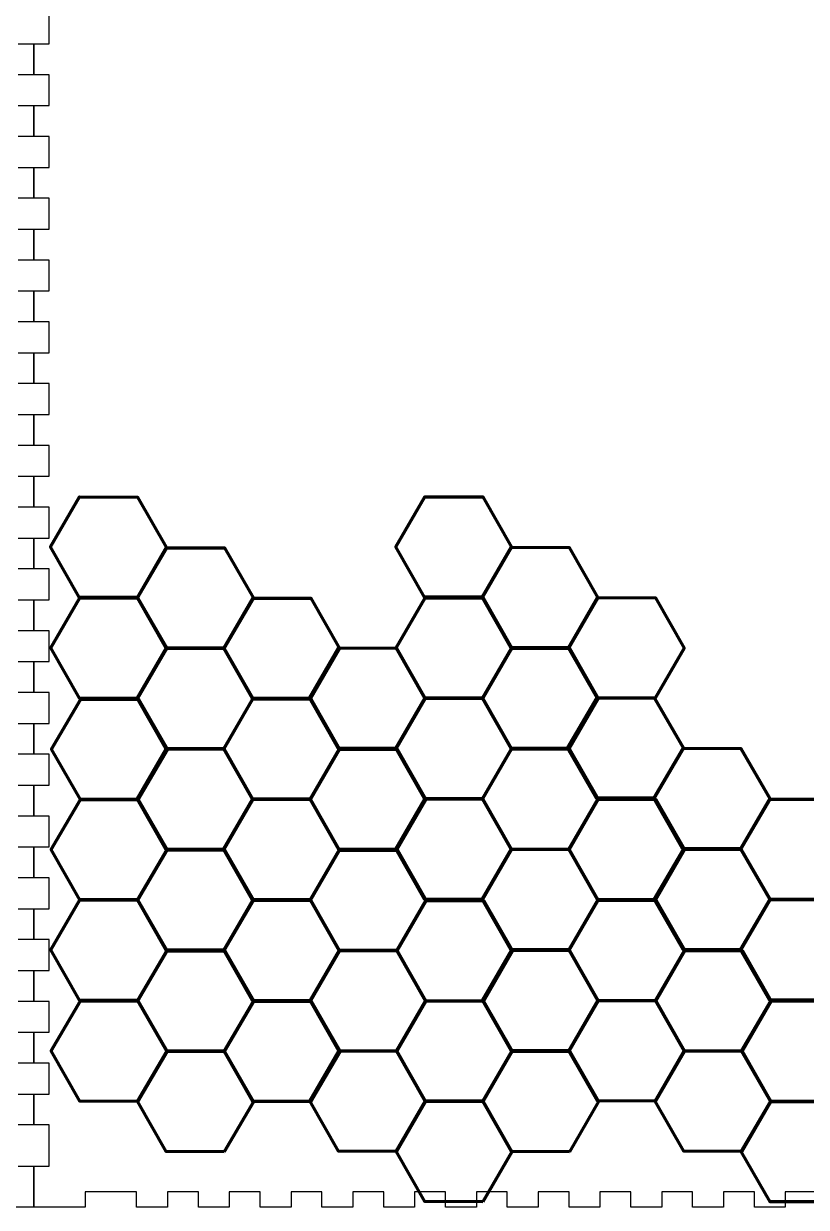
# Model space of a CAD drawing. Header units: inches. Extents: x -215 to 815, y -290 to 530.
# Drawn here: x 93.1 to 245.1, y 120.1 to 350 of the extents above; entities that cross this region are included whole.
import ezdxf

# ---------------------------------------------------------------- set-up
doc = ezdxf.new("R2010")
doc.units = ezdxf.units.IN
doc.header["$MEASUREMENT"] = 0
doc.layers.add('Calque 1', color=7, linetype='Continuous')

# ---------------------------------------------------------------- blocks, each defined once
blk = doc.blocks.new('block 2')
at = {"layer": 'Calque 1', "color": 7, "lineweight": 30, "true_color": 0xffffff}
for points in [[(92.04, 346.12), (95.04, 346.12), (95.04, 340.12), (92.04, 340.12)], [(92.04, 334.12), (95.04, 334.12), (95.04, 328.12), (92.04, 328.12)], [(92.04, 322.12), (95.04, 322.12), (95.04, 316.12), (92.04, 316.12)], [(92.04, 310.12), (95.04, 310.12), (95.04, 304.12), (92.04, 304.12)], [(92.04, 298.12), (95.04, 298.12), (95.04, 292.12), (92.04, 292.12)], [(92.04, 286.12), (95.04, 286.12), (95.04, 280.12), (92.04, 280.12)], [(92.04, 274.12), (95.04, 274.12), (95.04, 268.12), (92.04, 268.12)], [(92.04, 262.12), (95.04, 262.12), (95.04, 256.12), (92.04, 256.12)], [(92.04, 250.12), (95.04, 250.12), (95.04, 244.12), (92.04, 244.12)], [(92.04, 238.12), (95.04, 238.12), (95.04, 232.12), (92.04, 232.12)], [(92.04, 226.12), (95.04, 226.12), (95.04, 220.12), (92.04, 220.12)], [(92.04, 214.12), (95.04, 214.12), (95.04, 208.12), (92.04, 208.12)], [(92.04, 202.12), (95.04, 202.12), (95.04, 196.12), (92.04, 196.12)], [(92.04, 190.12), (95.04, 190.12), (95.04, 184.12), (92.04, 184.12)], [(92.04, 178.12), (95.04, 178.12), (95.04, 172.12), (92.04, 172.12)], [(92.04, 166.12), (95.04, 166.12), (95.04, 160.12), (92.04, 160.12)], [(92.04, 154.12), (95.04, 154.12), (95.04, 148.12), (92.04, 148.12)], [(92.04, 142.12), (95.04, 142.12), (95.04, 136.12), (92.04, 136.12)], [(92.04, 128.12), (95.04, 128.12), (95.04, 120.12), (85.04, 120.12)]]:
    blk.add_lwpolyline(points, dxfattribs=at)
blk = doc.blocks.new('block 3')
at = {"layer": 'Calque 1', "color": 7, "lineweight": 30, "true_color": 0xffffff}
blk.add_lwpolyline([(247.04, 123.12), (241.04, 123.12), (241.04, 120.12), (235.04, 120.12), (235.04, 123.12), (229.04, 123.12), (229.04, 120.12), (223.04, 120.12), (223.04, 123.12), (217.04, 123.12), (217.04, 120.12), (211.04, 120.12), (211.04, 123.12), (205.04, 123.12), (205.04, 120.12), (199.04, 120.12), (199.04, 123.12), (193.04, 123.12), (193.04, 120.12), (187.04, 120.12), (187.04, 123.12), (181.04, 123.12), (181.04, 120.12), (175.04, 120.12), (175.04, 123.12), (169.04, 123.12), (169.04, 120.12), (163.04, 120.12), (163.04, 123.12), (157.04, 123.12), (157.04, 120.12), (151.04, 120.12), (151.04, 123.12), (145.04, 123.12), (145.04, 120.12), (139.04, 120.12), (139.04, 123.12), (133.04, 123.12), (133.04, 120.12), (127.04, 120.12), (127.04, 123.12), (121.04, 123.12), (121.04, 120.12), (115.04, 120.12), (115.04, 123.12), (105.04, 123.12), (105.04, 120.12), (95.04, 120.12), (95.04, 128.12), (98.04, 128.12), (98.04, 136.12), (95.04, 136.12), (95.04, 142.12), (98.04, 142.12), (98.04, 148.12), (95.04, 148.12), (95.04, 154.12), (98.04, 154.12), (98.04, 160.12), (95.04, 160.12), (95.04, 166.12), (98.04, 166.12), (98.04, 172.12), (95.04, 172.12), (95.04, 178.12), (98.04, 178.12), (98.04, 184.12), (95.04, 184.12), (95.04, 190.12), (98.04, 190.12), (98.04, 196.12), (95.04, 196.12), (95.04, 202.12), (98.04, 202.12), (98.04, 208.12), (95.04, 208.12), (95.04, 214.12), (98.04, 214.12), (98.04, 220.12), (95.04, 220.12), (95.04, 226.12), (98.04, 226.12), (98.04, 232.12), (95.04, 232.12), (95.04, 238.12), (98.04, 238.12), (98.04, 244.12), (95.04, 244.12), (95.04, 250.12), (98.04, 250.12), (98.04, 256.12), (95.04, 256.12), (95.04, 262.12), (98.04, 262.12), (98.04, 268.12), (95.04, 268.12), (95.04, 274.12), (98.04, 274.12), (98.04, 280.12), (95.04, 280.12), (95.04, 286.12), (98.04, 286.12), (98.04, 292.12), (95.04, 292.12), (95.04, 298.12), (98.04, 298.12), (98.04, 304.12), (95.04, 304.12), (95.04, 310.12), (98.04, 310.12), (98.04, 316.12), (95.04, 316.12), (95.04, 322.12), (98.04, 322.12), (98.04, 328.12), (95.04, 328.12), (95.04, 334.12), (98.04, 334.12), (98.04, 340.12), (95.04, 340.12), (95.04, 346.12), (98.04, 346.12), (98.04, 352.12)], dxfattribs=at)

msp = doc.modelspace()

# ---------------------------------------------------------------- linework, layer by layer
at = {"layer": 'Calque 1', "color": 7, "lineweight": 100, "true_color": 0xffffff}
for points in [[(115.13, 238.61), (103.88, 238.65), (98.29, 248.41), (103.96, 258.13), (115.21, 258.09), (120.8, 248.33), (115.13, 238.61)], [(182.2, 238.62), (170.95, 238.66), (165.36, 248.43), (171.02, 258.15), (182.27, 258.11), (187.86, 248.35), (182.2, 238.62)], [(198.97, 228.81), (187.72, 228.85), (182.13, 238.62), (187.79, 248.34), (199.04, 248.3), (204.63, 238.53), (198.97, 228.81)], [(132.05, 228.73), (120.8, 228.77), (115.21, 238.53), (120.87, 248.25), (132.12, 248.21), (137.71, 238.45), (132.05, 228.73)], [(115.21, 218.99), (103.96, 219.03), (98.37, 228.79), (104.03, 238.51), (115.28, 238.47), (120.87, 228.71), (115.21, 218.99)], [(148.81, 218.94), (137.56, 218.99), (131.97, 228.75), (137.63, 238.47), (148.89, 238.43), (154.47, 228.67), (148.81, 218.94)], [(182.27, 219), (171.02, 219.05), (165.44, 228.81), (171.1, 238.53), (182.35, 238.49), (187.94, 228.73), (182.27, 219)], [(215.74, 219.03), (204.49, 219.07), (198.9, 228.83), (204.56, 238.56), (215.81, 238.52), (221.4, 228.75), (215.74, 219.03)], [(131.97, 209.21), (120.72, 209.25), (115.13, 219.01), (120.8, 228.74), (132.05, 228.69), (137.64, 218.93), (131.97, 209.21)], [(165.44, 209.26), (154.18, 209.31), (148.6, 219.07), (154.26, 228.79), (165.51, 228.75), (171.1, 218.99), (165.44, 209.26)], [(199.04, 209.22), (187.79, 209.26), (182.2, 219.03), (187.86, 228.75), (199.11, 228.71), (204.7, 218.94), (199.04, 209.22)], [(115.35, 199.32), (104.1, 199.37), (98.51, 209.13), (104.17, 218.85), (115.42, 218.81), (121.01, 209.05), (115.35, 199.32)], [(148.81, 199.38), (137.56, 199.42), (131.97, 209.19), (137.63, 218.91), (148.89, 218.87), (154.47, 209.11), (148.81, 199.38)], [(182.2, 199.48), (170.95, 199.53), (165.36, 209.29), (171.02, 219.01), (182.27, 218.97), (187.86, 209.21), (182.2, 199.48)], [(215.59, 199.57), (204.34, 199.61), (198.75, 209.37), (204.41, 219.1), (215.66, 219.05), (221.25, 209.29), (215.59, 199.57)], [(232.36, 189.79), (221.11, 189.83), (215.52, 199.59), (221.18, 209.32), (232.43, 209.27), (238.02, 199.51), (232.36, 189.79)], [(131.97, 189.64), (120.72, 189.69), (115.13, 199.45), (120.8, 209.17), (132.05, 209.13), (137.64, 199.37), (131.97, 189.64)], [(165.58, 189.6), (154.33, 189.64), (148.74, 199.41), (154.4, 209.13), (165.65, 209.09), (171.24, 199.32), (165.58, 189.6)], [(199.04, 189.66), (187.79, 189.7), (182.2, 199.47), (187.86, 209.19), (199.11, 209.15), (204.7, 199.38), (199.04, 189.66)], [(115.28, 179.84), (104.03, 179.88), (98.44, 189.64), (104.1, 199.37), (115.35, 199.33), (120.94, 189.56), (115.28, 179.84)], [(148.74, 179.86), (137.49, 179.91), (131.9, 189.67), (137.56, 199.39), (148.81, 199.35), (154.4, 189.59), (148.74, 179.86)], [(182.2, 179.92), (170.95, 179.96), (165.36, 189.73), (171.02, 199.45), (182.27, 199.41), (187.86, 189.64), (182.2, 179.92)], [(215.81, 179.88), (204.56, 179.92), (198.97, 189.69), (204.63, 199.41), (215.88, 199.37), (221.47, 189.6), (215.81, 179.88)], [(249.27, 179.91), (238.02, 179.95), (232.43, 189.71), (238.09, 199.43), (249.34, 199.39), (254.93, 189.63), (249.27, 179.91)], [(132.05, 170.06), (120.8, 170.1), (115.21, 179.86), (120.87, 189.59), (132.12, 189.54), (137.71, 179.78), (132.05, 170.06)], [(165.65, 169.98), (154.4, 170.02), (148.81, 179.79), (154.47, 189.51), (165.72, 189.47), (171.31, 179.7), (165.65, 169.98)], [(198.97, 170.14), (187.72, 170.18), (182.13, 179.95), (187.79, 189.67), (199.04, 189.63), (204.63, 179.86), (198.97, 170.14)], [(232.43, 170.17), (221.18, 170.21), (215.59, 179.97), (221.25, 189.7), (232.5, 189.65), (238.09, 179.89), (232.43, 170.17)], [(115.21, 160.32), (103.96, 160.36), (98.37, 170.12), (104.03, 179.85), (115.28, 179.81), (120.87, 170.04), (115.21, 160.32)], [(148.81, 160.24), (137.56, 160.29), (131.97, 170.05), (137.63, 179.77), (148.89, 179.73), (154.47, 169.97), (148.81, 160.24)], [(182.42, 160.2), (171.17, 160.24), (165.58, 170.01), (171.24, 179.73), (182.49, 179.69), (188.08, 169.92), (182.42, 160.2)], [(215.88, 160.26), (204.63, 160.3), (199.04, 170.07), (204.7, 179.79), (215.95, 179.75), (221.54, 169.98), (215.88, 160.26)], [(249.2, 160.39), (237.95, 160.43), (232.36, 170.19), (238.02, 179.91), (249.27, 179.87), (254.86, 170.11), (249.2, 160.39)], [(132.12, 150.44), (120.87, 150.48), (115.28, 160.24), (120.94, 169.97), (132.19, 169.92), (137.78, 160.16), (132.12, 150.44)], [(165.58, 150.46), (154.33, 150.5), (148.74, 160.27), (154.4, 169.99), (165.65, 169.95), (171.24, 160.19), (165.58, 150.46)], [(199.04, 150.52), (187.79, 150.56), (182.2, 160.33), (187.86, 170.05), (199.11, 170.01), (204.7, 160.24), (199.04, 150.52)], [(232.65, 150.48), (221.4, 150.52), (215.81, 160.29), (221.47, 170.01), (232.72, 169.97), (238.31, 160.2), (232.65, 150.48)], [(115.28, 140.7), (104.03, 140.74), (98.44, 150.5), (104.1, 160.23), (115.35, 160.19), (120.94, 150.42), (115.28, 140.7)], [(148.89, 140.66), (137.64, 140.7), (132.05, 150.46), (137.71, 160.19), (148.96, 160.14), (154.55, 150.38), (148.89, 140.66)], [(182.35, 140.72), (171.1, 140.76), (165.51, 150.52), (171.17, 160.24), (182.42, 160.2), (188.01, 150.44), (182.35, 140.72)], [(215.81, 140.74), (204.56, 140.78), (198.97, 150.55), (204.63, 160.27), (215.88, 160.23), (221.47, 150.46), (215.81, 140.74)], [(249.41, 140.7), (238.16, 140.74), (232.57, 150.5), (238.24, 160.23), (249.49, 160.19), (255.08, 150.42), (249.41, 140.7)], [(132.05, 130.92), (120.8, 130.96), (115.21, 140.72), (120.87, 150.45), (132.12, 150.41), (137.71, 140.64), (132.05, 130.92)], [(165.51, 130.98), (154.26, 131.02), (148.67, 140.78), (154.33, 150.51), (165.58, 150.46), (171.17, 140.7), (165.51, 130.98)], [(199.11, 130.93), (187.86, 130.98), (182.27, 140.74), (187.94, 150.46), (199.19, 150.42), (204.78, 140.66), (199.11, 130.93)], [(232.58, 130.96), (221.32, 131), (215.74, 140.77), (221.4, 150.49), (232.65, 150.45), (238.24, 140.68), (232.58, 130.96)], [(182.27, 121.2), (171.02, 121.24), (165.44, 131), (171.1, 140.72), (182.35, 140.68), (187.94, 130.92), (182.27, 121.2)], [(249.34, 121.18), (238.09, 121.22), (232.5, 130.99), (238.16, 140.71), (249.41, 140.67), (255, 130.9), (249.34, 121.18)]]:
    msp.add_lwpolyline(points, dxfattribs=at)

# ---------------------------------------------------------------- block references
at = {"layer": 'Calque 1'}
for name in ['block 2', 'block 3']:
    msp.add_blockref(name, (0, 0), dxfattribs=at)

doc.saveas('drawing.dxf')
